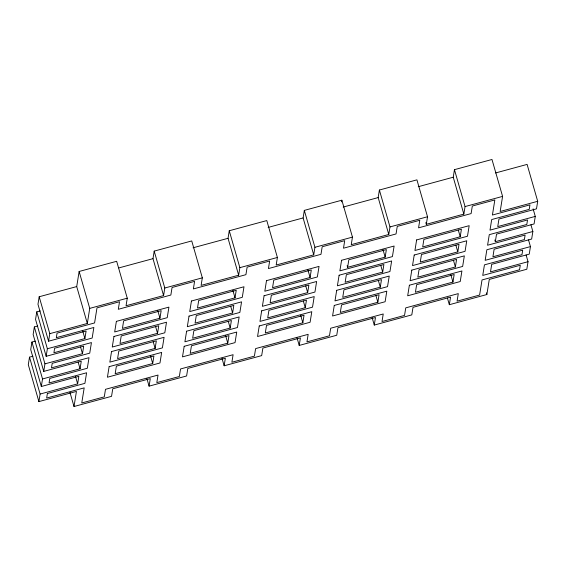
<?xml version="1.0" encoding="UTF-8"?>
<svg xmlns="http://www.w3.org/2000/svg" width="566" height="566" viewBox="0 0 566 566"><rect width="100%" height="100%" fill="white"/><g stroke="black" fill="none" stroke-linecap="round" stroke-linejoin="round"><path stroke-width="0.85" d="M32.92 356.219L29.51 357.146L28.3 364.695L38.898 401.598L76.431 391.417L74.019 406.515L111.544 396.334L112.754 388.785L150.287 378.604L149.077 386.153L186.61 375.973L187.82 368.424L225.353 358.243L224.143 365.792L261.676 355.611L262.886 348.062L300.419 337.881L299.209 345.43L336.742 335.249L337.952 327.7L375.477 317.519L374.267 325.068L411.8 314.887L413.01 307.338L450.543 297.157L449.333 304.706L486.866 294.525L489.286 279.427L526.819 269.246L528.028 261.697L526.097 254.99M35.34 341.121L31.929 342.048L30.72 349.597L41.318 386.5L78.851 376.319L77.641 383.868L40.108 394.049L38.898 401.598M37.759 326.023L34.349 326.95L33.139 334.499L43.738 371.402L81.271 361.221L80.061 368.77L42.528 378.951L41.318 386.5M40.179 310.925L36.762 311.852L35.552 319.401L46.157 356.304L83.69 346.123L82.48 353.672L44.947 363.853L43.738 371.402M495.54 172.963L527.102 164.402L537.7 201.305L500.167 211.486L502.587 196.388L491.981 159.485L454.456 169.666L465.054 206.569L463.844 214.118L426.311 224.299L427.521 216.75L416.923 179.846L379.39 190.027L389.988 226.931L388.778 234.48L351.253 244.661L352.455 237.112L341.857 200.208L304.324 210.389L314.929 247.292L313.72 254.841L276.187 265.022L277.397 257.473L266.791 220.57L229.258 230.751L239.864 267.654L238.654 275.203L201.121 285.384L202.331 277.835L191.733 240.932L154.2 251.113L164.798 288.016L163.588 295.565L126.055 305.746L127.265 298.197L116.667 261.294L79.134 271.475L76.714 286.573L39.181 296.754L37.972 304.303L48.577 341.206L86.11 331.025L84.9 338.574L47.367 348.755L46.157 356.304M48.577 341.206L49.787 333.657L39.181 296.754M49.787 333.657L87.32 323.476L89.732 308.378L79.134 271.475M163.588 295.565L152.99 258.662L154.2 251.113M152.707 363.506L153.917 355.957L116.384 366.138L115.174 373.687L152.707 363.506L150.535 355.957M155.126 348.408L156.336 340.859L118.803 351.04L117.594 358.589L155.126 348.408L153.195 341.701M157.546 333.31L158.756 325.761L121.223 335.942L120.013 343.491L157.546 333.31L155.615 326.603M159.959 318.212L161.169 310.663L123.643 320.844L122.433 328.393L159.959 318.212L157.794 310.663M238.654 275.203L228.048 238.3L229.258 230.751M227.773 343.145L228.982 335.596L191.45 345.776L190.24 353.325L227.773 343.145L225.601 335.596M230.192 328.047L231.395 320.498L193.869 330.678L192.659 338.227L230.192 328.047L228.261 321.339M232.605 312.948L233.815 305.399L196.282 315.58L195.079 323.129L232.605 312.948L230.68 306.241M235.024 297.85L236.234 290.301L198.701 300.482L197.492 308.031L235.024 297.85L232.859 290.301M313.72 254.841L303.114 217.938L304.324 210.389M302.831 322.783L304.041 315.234L266.515 325.415L265.305 332.964L302.831 322.783L300.666 315.234M305.251 307.685L306.461 300.136L268.928 310.317L267.718 317.866L305.251 307.685L303.326 300.978M307.671 292.587L308.88 285.038L271.347 295.219L270.138 302.768L307.671 292.587L305.746 285.88M310.09 277.489L311.3 269.94L273.767 280.12L272.557 287.67L310.09 277.489L307.918 269.94M341.588 201.885L341.857 200.208M347.623 267.308L348.833 259.759L386.366 249.578L385.156 257.127L347.623 267.308L347.142 265.631M388.778 234.48L378.18 197.576L379.39 190.027M377.855 302.265L379.064 294.716L341.531 304.897L340.322 312.446L377.855 302.265L375.93 295.579M380.274 287.167L381.484 279.618L343.951 289.799L342.741 297.348L380.274 287.167L378.35 280.481M382.687 272.069L383.897 264.513L346.364 274.694L345.161 282.25L382.687 272.069L380.769 265.383M463.844 214.118L453.246 177.215L454.456 169.666M452.963 282.059L454.173 274.51L416.64 284.691L415.43 292.24L452.963 282.059L450.791 274.51M455.382 266.961L456.592 259.412L419.059 269.593L417.85 277.142L455.382 266.961L453.451 260.254M457.802 251.863L459.012 244.314L421.479 254.495L420.269 262.044L457.802 251.863L455.871 245.156M460.215 236.765L461.424 229.216L423.892 239.397L422.689 246.946L460.215 236.765L458.29 230.051M530.936 224.794L532.861 231.501L495.328 241.682L496.538 234.133L534.071 223.952L535.28 216.403L533.115 208.854M528.517 239.892L530.448 246.599L529.238 254.148L491.705 264.329L490.496 271.878L528.028 261.697M532.861 231.501L531.651 239.05L494.125 249.231L492.915 256.78L530.448 246.599M537.7 201.305L536.49 208.854L498.957 219.035L497.747 226.584L535.28 216.403M118.867 267.916L152.99 258.662M193.077 247.788L228.048 238.3M268.142 227.426L303.114 217.938M343.208 207.064L378.18 197.576M418.274 186.702L453.246 177.215M89.732 308.378L127.265 298.197M164.798 288.016L202.331 277.835M239.864 267.654L277.397 257.473M314.929 247.292L352.455 237.112M389.988 226.931L427.521 216.75M465.054 206.569L502.587 196.388M494.847 240.005L495.328 241.682M486.385 292.848L486.866 294.525M425.83 222.622L426.311 224.299M447.409 297.999L449.333 304.706M382.984 249.578L385.156 257.127M372.103 317.519L374.267 325.068M297.037 337.881L299.209 345.43M221.971 358.243L224.143 365.792M146.912 378.612L149.077 386.153M76.714 286.573L87.32 323.476M82.728 331.025L84.9 338.574M80.549 346.965L82.48 353.672M78.136 362.063L80.061 368.77M75.476 376.319L77.641 383.868M69.922 392.259L74.019 406.515M36.762 311.852L47.367 348.755M34.349 326.95L44.947 363.853M31.929 342.048L42.528 378.951M29.51 357.146L40.108 394.049M47.374 393.526L46.653 398.054L84.185 387.873L81.766 402.971L104.286 396.865L105.495 389.316L158.034 375.06L156.824 382.609L179.344 376.503L180.554 368.954L233.1 354.698L231.89 362.247L254.41 356.141L255.62 348.592L308.166 334.336L306.956 341.885L329.476 335.78L330.685 328.23L383.232 313.974L382.022 321.523L404.541 315.418L405.744 307.869L458.29 293.613L457.08 301.162L479.6 295.056L482.02 279.958L519.553 269.777L520.281 265.242L482.748 275.423L484.439 264.86L521.972 254.679L522.694 250.144L485.161 260.325L486.859 249.755L524.392 239.574L525.114 235.046L487.581 245.227L489.279 234.657L526.805 224.476L527.533 219.948L490 230.129L491.691 219.558L529.224 209.378L529.953 204.85L492.42 215.03L494.84 199.932L472.32 206.038L471.11 213.587L418.564 227.843L419.774 220.294L397.254 226.4L396.044 233.949L343.498 248.205L344.708 240.656L322.188 246.762L320.979 254.311L268.44 268.567L269.649 261.018L247.13 267.124L245.92 274.673L193.374 288.929L194.584 281.38L172.064 287.486L170.854 295.035L118.308 309.291L119.518 301.742L96.998 307.847L94.579 322.945L57.053 333.126L56.324 337.661L93.857 327.481L92.166 338.051L54.633 348.231L53.904 352.76L91.437 342.579L89.746 353.149L52.213 363.33L51.485 367.858L89.018 357.677L87.327 368.247L49.794 378.428L49.065 382.956L86.598 372.775L84.907 383.345L47.374 393.526M109.118 366.669L107.427 377.232L159.973 362.983L161.664 352.413L109.118 366.669M111.537 351.564L109.846 362.134L162.392 347.885L164.083 337.315L111.537 351.564M113.957 336.466L112.266 347.036L164.805 332.787L166.503 322.217L113.957 336.466M116.377 321.368L114.679 331.938L167.225 317.682L168.923 307.119L116.377 321.368M184.183 346.307L182.493 356.87L235.039 342.621L236.73 332.051L184.183 346.307M186.603 331.202L184.912 341.772L237.451 327.523L239.149 316.953L186.603 331.202M189.023 316.104L187.325 326.674L239.871 312.425L241.562 301.855L189.023 316.104M191.435 301.006L189.744 311.576L242.29 297.32L243.981 286.757L191.435 301.006M259.249 325.945L257.551 336.508L310.097 322.259L311.795 311.689L259.249 325.945M261.669 310.84L259.971 321.41L312.517 307.161L314.208 296.591L261.669 310.84M264.081 295.742L262.391 306.312L314.937 292.063L316.627 281.493L264.081 295.742M266.501 280.644L264.81 291.214L317.356 276.958L319.047 266.395L266.501 280.644M334.265 305.421L332.575 315.991L385.121 301.735L386.811 291.172L334.265 305.421M336.685 290.323L334.994 300.893L387.533 286.637L389.231 276.067L336.685 290.323M339.105 275.225L337.407 285.795L389.953 271.538L391.644 260.968L339.105 275.225M341.567 260.282L339.876 270.852L392.415 256.596L394.113 246.033L341.567 260.282M409.374 285.222L407.683 295.785L460.229 281.535L461.92 270.965L409.374 285.222M411.793 270.116L410.102 280.686L462.648 266.437L464.339 255.867L411.793 270.116M414.213 255.018L412.522 265.588L465.061 251.339L466.759 240.769L414.213 255.018M416.633 239.92L414.935 250.49L467.481 236.234L469.179 225.671L416.633 239.92"/></g></svg>
